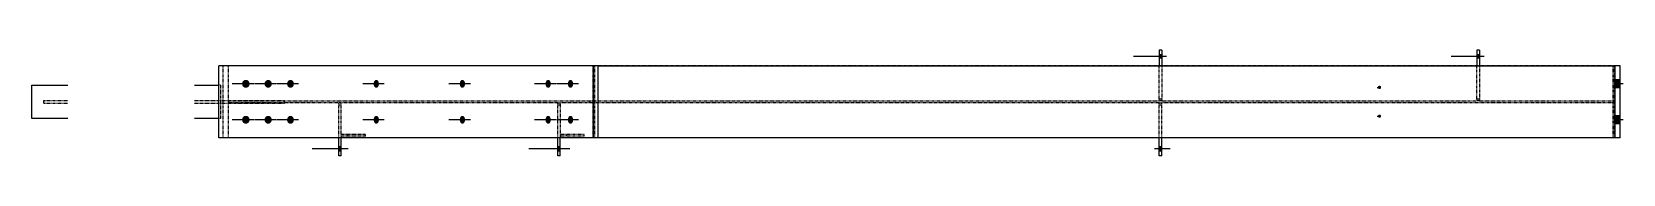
# Model space of a CAD drawing. Header units: millimetres. Extents: x 100 to 51935, y 16 to 3079.
# Drawn here: x 14920 to 21532, y 48 to 488 of the extents above; entities that cross this region are included whole.
import ezdxf

# ---------------------------------------------------------------- set-up
doc = ezdxf.new("R2010")
doc.units = ezdxf.units.MM
doc.linetypes.add('DXK_LINE_DOT2', pattern=[3.9198, 1.9599, -1.9599])
doc.layers.add('STÅL', color=7, linetype='Continuous')

msp = doc.modelspace()

# ---------------------------------------------------------------- hatches: boundary and pattern name
at = {"layer": 'STÅL', "linetype": 'Continuous'}
for points in [[(19614.9, 456), (19614.9, 470), (19604.9, 470), (19604.9, 456)], [(19614.9, 456), (19614.9, 470), (19604.9, 470), (19604.9, 456)], [(20934.9, 456), (20934.9, 470), (20924.9, 470), (20924.9, 456)], [(20934.9, 456), (20934.9, 470), (20924.9, 470), (20924.9, 456)], [(15824.7, 348), (15824.4, 344.6), (15823.4, 341.3), (15821.8, 338.3), (15819.6, 335.7), (15816.9, 333.7), (15814, 332.3), (15810.8, 331.6), (15807.5, 331.6), (15804.4, 332.3), (15801.4, 333.7), (15798.8, 335.7), (15796.6, 338.3), (15795, 341.3), (15794, 344.6), (15793.6, 348), (15794, 351.4), (15795, 354.7), (15796.6, 357.7), (15798.8, 360.3), (15801.4, 362.3), (15804.4, 363.7), (15807.5, 364.4), (15810.8, 364.4), (15814, 363.7), (15816.9, 362.3), (15819.6, 360.3), (15821.8, 357.7), (15823.4, 354.7), (15824.4, 351.4)], [(15916.8, 348), (15916.5, 344.6), (15915.5, 341.3), (15914, 338.3), (15911.9, 335.7), (15909.4, 333.7), (15906.5, 332.3), (15903.5, 331.6), (15900.4, 331.6), (15897.3, 332.3), (15894.5, 333.7), (15892, 335.7), (15889.9, 338.3), (15888.3, 341.3), (15887.4, 344.6), (15887, 348), (15887.4, 351.4), (15888.3, 354.7), (15889.9, 357.7), (15892, 360.3), (15894.5, 362.3), (15897.3, 363.7), (15900.4, 364.4), (15903.5, 364.4), (15906.5, 363.7), (15909.4, 362.3), (15911.9, 360.3), (15914, 357.7), (15915.5, 354.7), (15916.5, 351.4)], [(16008.8, 348), (16008.5, 344.6), (16007.6, 341.3), (16006.1, 338.3), (16004.1, 335.7), (16001.7, 333.7), (15999.1, 332.3), (15996.2, 331.6), (15993.2, 331.6), (15990.4, 332.3), (15987.7, 333.7), (15985.3, 335.7), (15983.3, 338.3), (15981.9, 341.3), (15980.9, 344.6), (15980.6, 348), (15980.9, 351.4), (15981.9, 354.7), (15983.3, 357.7), (15985.3, 360.3), (15987.7, 362.3), (15990.4, 363.7), (15993.2, 364.4), (15996.2, 364.4), (15999.1, 363.7), (16001.7, 362.3), (16004.1, 360.3), (16006.1, 357.7), (16007.6, 354.7), (16008.5, 351.4)], [(16362.1, 348), (16361.9, 344.6), (16361.2, 341.3), (16360, 338.3), (16358.5, 335.7), (16356.7, 333.7), (16354.6, 332.3), (16352.3, 331.6), (16350.1, 331.6), (16347.8, 332.3), (16345.7, 333.7), (16343.9, 335.7), (16342.3, 338.3), (16341.2, 341.3), (16340.5, 344.6), (16340.3, 348), (16340.5, 351.4), (16341.2, 354.7), (16342.3, 357.7), (16343.9, 360.3), (16345.7, 362.3), (16347.8, 363.7), (16350.1, 364.4), (16352.3, 364.4), (16354.6, 363.7), (16356.7, 362.3), (16358.5, 360.3), (16360, 357.7), (16361.2, 354.7), (16361.9, 351.4)], [(16719.9, 348), (16719.7, 344.6), (16719, 341.3), (16717.9, 338.3), (16716.3, 335.7), (16714.5, 333.7), (16712.4, 332.3), (16710.2, 331.6), (16707.9, 331.6), (16705.6, 332.3), (16703.5, 333.7), (16701.7, 335.7), (16700.2, 338.3), (16699, 341.3), (16698.3, 344.6), (16698.1, 348), (16698.3, 351.4), (16699, 354.7), (16700.2, 357.7), (16701.7, 360.3), (16703.5, 362.3), (16705.6, 363.7), (16707.9, 364.4), (16710.2, 364.4), (16712.4, 363.7), (16714.5, 362.3), (16716.3, 360.3), (16717.9, 357.7), (16719, 354.7), (16719.7, 351.4)], [(17076.4, 348), (17076.2, 344.6), (17075.5, 341.3), (17074.3, 338.3), (17072.8, 335.7), (17071, 333.7), (17068.9, 332.3), (17066.6, 331.6), (17064.4, 331.6), (17062.1, 332.3), (17060, 333.7), (17058.2, 335.7), (17056.7, 338.3), (17055.5, 341.3), (17054.8, 344.6), (17054.6, 348), (17054.8, 351.4), (17055.5, 354.7), (17056.7, 357.7), (17058.2, 360.3), (17060, 362.3), (17062.1, 363.7), (17064.4, 364.4), (17066.6, 364.4), (17068.9, 363.7), (17071, 362.3), (17072.8, 360.3), (17074.3, 357.7), (17075.5, 354.7), (17076.2, 351.4)], [(17169.2, 348), (17169, 344.6), (17168.3, 341.3), (17167.1, 338.3), (17165.6, 335.7), (17163.7, 333.7), (17161.6, 332.3), (17159.4, 331.6), (17157.1, 331.6), (17154.9, 332.3), (17152.8, 333.7), (17150.9, 335.7), (17149.4, 338.3), (17148.3, 341.3), (17147.6, 344.6), (17147.3, 348), (17147.6, 351.4), (17148.3, 354.7), (17149.4, 357.7), (17150.9, 360.3), (17152.8, 362.3), (17154.9, 363.7), (17157.1, 364.4), (17159.4, 364.4), (17161.6, 363.7), (17163.7, 362.3), (17165.6, 360.3), (17167.1, 357.7), (17168.3, 354.7), (17169, 351.4)], [(20513.1, 333), (20513.3, 334.5), (20513.7, 335.8), (20514.4, 337.1), (20515.4, 338.2), (20516.5, 339.1), (20517.8, 339.7), (20519.2, 340), (20520.6, 340), (20521.9, 339.7), (20523.2, 339.1), (20524.4, 338.2), (20525.3, 337.1), (20526, 335.8), (20526.4, 334.5), (20526.6, 333), (20526.4, 331.5), (20526, 330.2), (20525.3, 328.9), (20524.4, 327.8), (20523.2, 326.9), (20521.9, 326.3), (20520.6, 326), (20519.2, 326), (20517.8, 326.3), (20516.5, 326.9), (20515.4, 327.8), (20514.4, 328.9), (20513.7, 330.2), (20513.3, 331.5)], [(21519.9, 331.5), (21519.9, 364.5), (21494.9, 364.5), (21494.9, 331.5)], [(21519.9, 331.5), (21519.9, 364.5), (21494.9, 364.5), (21494.9, 331.5)], [(15824.7, 198), (15824.4, 194.6), (15823.4, 191.3), (15821.8, 188.3), (15819.6, 185.7), (15816.9, 183.7), (15814, 182.3), (15810.8, 181.6), (15807.5, 181.6), (15804.4, 182.3), (15801.4, 183.7), (15798.8, 185.7), (15796.6, 188.3), (15795, 191.3), (15794, 194.6), (15793.6, 198), (15794, 201.4), (15795, 204.7), (15796.6, 207.7), (15798.8, 210.3), (15801.4, 212.3), (15804.4, 213.7), (15807.5, 214.4), (15810.8, 214.4), (15814, 213.7), (15816.9, 212.3), (15819.6, 210.3), (15821.8, 207.7), (15823.4, 204.7), (15824.4, 201.4)], [(15916.8, 198), (15916.5, 194.6), (15915.5, 191.3), (15914, 188.3), (15911.9, 185.7), (15909.4, 183.7), (15906.5, 182.3), (15903.5, 181.6), (15900.4, 181.6), (15897.3, 182.3), (15894.5, 183.7), (15892, 185.7), (15889.9, 188.3), (15888.3, 191.3), (15887.4, 194.6), (15887, 198), (15887.4, 201.4), (15888.3, 204.7), (15889.9, 207.7), (15892, 210.3), (15894.5, 212.3), (15897.3, 213.7), (15900.4, 214.4), (15903.5, 214.4), (15906.5, 213.7), (15909.4, 212.3), (15911.9, 210.3), (15914, 207.7), (15915.5, 204.7), (15916.5, 201.4)], [(16008.8, 198), (16008.5, 194.6), (16007.6, 191.3), (16006.1, 188.3), (16004.1, 185.7), (16001.7, 183.7), (15999.1, 182.3), (15996.2, 181.6), (15993.2, 181.6), (15990.4, 182.3), (15987.7, 183.7), (15985.3, 185.7), (15983.3, 188.3), (15981.9, 191.3), (15980.9, 194.6), (15980.6, 198), (15980.9, 201.4), (15981.9, 204.7), (15983.3, 207.7), (15985.3, 210.3), (15987.7, 212.3), (15990.4, 213.7), (15993.2, 214.4), (15996.2, 214.4), (15999.1, 213.7), (16001.7, 212.3), (16004.1, 210.3), (16006.1, 207.7), (16007.6, 204.7), (16008.5, 201.4)], [(16362.1, 198), (16361.9, 194.6), (16361.2, 191.3), (16360, 188.3), (16358.5, 185.7), (16356.7, 183.7), (16354.6, 182.3), (16352.3, 181.6), (16350.1, 181.6), (16347.8, 182.3), (16345.7, 183.7), (16343.9, 185.7), (16342.3, 188.3), (16341.2, 191.3), (16340.5, 194.6), (16340.3, 198), (16340.5, 201.4), (16341.2, 204.7), (16342.3, 207.7), (16343.9, 210.3), (16345.7, 212.3), (16347.8, 213.7), (16350.1, 214.4), (16352.3, 214.4), (16354.6, 213.7), (16356.7, 212.3), (16358.5, 210.3), (16360, 207.7), (16361.2, 204.7), (16361.9, 201.4)], [(16719.9, 198), (16719.7, 194.6), (16719, 191.3), (16717.9, 188.3), (16716.3, 185.7), (16714.5, 183.7), (16712.4, 182.3), (16710.2, 181.6), (16707.9, 181.6), (16705.6, 182.3), (16703.5, 183.7), (16701.7, 185.7), (16700.2, 188.3), (16699, 191.3), (16698.3, 194.6), (16698.1, 198), (16698.3, 201.4), (16699, 204.7), (16700.2, 207.7), (16701.7, 210.3), (16703.5, 212.3), (16705.6, 213.7), (16707.9, 214.4), (16710.2, 214.4), (16712.4, 213.7), (16714.5, 212.3), (16716.3, 210.3), (16717.9, 207.7), (16719, 204.7), (16719.7, 201.4)], [(17076.4, 198), (17076.2, 194.6), (17075.5, 191.3), (17074.3, 188.3), (17072.8, 185.7), (17071, 183.7), (17068.9, 182.3), (17066.6, 181.6), (17064.4, 181.6), (17062.1, 182.3), (17060, 183.7), (17058.2, 185.7), (17056.7, 188.3), (17055.5, 191.3), (17054.8, 194.6), (17054.6, 198), (17054.8, 201.4), (17055.5, 204.7), (17056.7, 207.7), (17058.2, 210.3), (17060, 212.3), (17062.1, 213.7), (17064.4, 214.4), (17066.6, 214.4), (17068.9, 213.7), (17071, 212.3), (17072.8, 210.3), (17074.3, 207.7), (17075.5, 204.7), (17076.2, 201.4)], [(17169.2, 198), (17169, 194.6), (17168.3, 191.3), (17167.1, 188.3), (17165.6, 185.7), (17163.7, 183.7), (17161.6, 182.3), (17159.4, 181.6), (17157.1, 181.6), (17154.9, 182.3), (17152.8, 183.7), (17150.9, 185.7), (17149.4, 188.3), (17148.3, 191.3), (17147.6, 194.6), (17147.3, 198), (17147.6, 201.4), (17148.3, 204.7), (17149.4, 207.7), (17150.9, 210.3), (17152.8, 212.3), (17154.9, 213.7), (17157.1, 214.4), (17159.4, 214.4), (17161.6, 213.7), (17163.7, 212.3), (17165.6, 210.3), (17167.1, 207.7), (17168.3, 204.7), (17169, 201.4)], [(20513.1, 213), (20513.3, 214.5), (20513.7, 215.8), (20514.4, 217.1), (20515.4, 218.2), (20516.5, 219.1), (20517.8, 219.7), (20519.2, 220), (20520.6, 220), (20521.9, 219.7), (20523.2, 219.1), (20524.4, 218.2), (20525.3, 217.1), (20526, 215.8), (20526.4, 214.5), (20526.6, 213), (20526.4, 211.5), (20526, 210.2), (20525.3, 208.9), (20524.4, 207.8), (20523.2, 206.9), (20521.9, 206.3), (20520.6, 206), (20519.2, 206), (20517.8, 206.3), (20516.5, 206.9), (20515.4, 207.8), (20514.4, 208.9), (20513.7, 210.2), (20513.3, 211.5)], [(21519.9, 181.5), (21519.9, 214.5), (21494.9, 214.5), (21494.9, 181.5)], [(21519.9, 181.5), (21519.9, 214.5), (21494.9, 214.5), (21494.9, 181.5)], [(16195.9, 87), (16195.9, 69), (16205.9, 69), (16205.9, 87)], [(16195.9, 87), (16195.9, 69), (16205.9, 69), (16205.9, 87)], [(17104.9, 87), (17104.9, 69), (17114.9, 69), (17114.9, 87)], [(17104.9, 87), (17104.9, 69), (17114.9, 69), (17114.9, 87)], [(19604.9, 87), (19604.9, 69), (19614.9, 69), (19614.9, 87)], [(19604.9, 87), (19604.9, 69), (19614.9, 69), (19614.9, 87)]]:
    msp.add_hatch(color=96, dxfattribs=at).paths.add_polyline_path(points)

# ---------------------------------------------------------------- linework, layer by layer
at = {"layer": 'STÅL', "color": 96, "linetype": 'Continuous'}
for p, q in [((19497.4, 463), (19634.9, 463)), ((19497.4, 463), (19634.9, 463)), ((19604.9, 470), (19614.9, 470)), ((19604.9, 470), (19614.9, 470)), ((20817.4, 463), (20954.9, 463)), ((20817.4, 463), (20954.9, 463)), ((20924.9, 470), (20934.9, 470)), ((20924.9, 470), (20934.9, 470)), ((19604.9, 456), (19614.9, 456)), ((19604.9, 456), (19614.9, 456)), ((20924.9, 456), (20934.9, 456)), ((20924.9, 456), (20934.9, 456)), ((15842.1, 348), (15753, 348)), ((15934.9, 348), (15845.8, 348)), ((16027.7, 348), (15938.5, 348)), ((16384.1, 348), (16295, 348)), ((16742, 348), (16652.8, 348)), ((17098.5, 348), (17009.3, 348)), ((17191.2, 348), (17102.1, 348)), ((20510.6, 333), (20519.9, 333)), ((21519.9, 364.5), (21494.9, 364.5)), ((21519.9, 364.5), (21494.9, 364.5)), ((21532.4, 348), (21494.9, 348)), ((21532.4, 348), (21494.9, 348)), ((21519.9, 331.5), (21494.9, 331.5)), ((21519.9, 331.5), (21494.9, 331.5)), ((20510.6, 213), (20519.9, 213)), ((21519.9, 214.5), (21494.9, 214.5)), ((21519.9, 214.5), (21494.9, 214.5)), ((15842.1, 198), (15753, 198)), ((15934.9, 198), (15845.8, 198)), ((16027.7, 198), (15938.5, 198)), ((16384.1, 198), (16295, 198)), ((16742, 198), (16652.8, 198)), ((17098.5, 198), (17009.3, 198)), ((17191.2, 198), (17102.1, 198)), ((21532.4, 198), (21494.9, 198)), ((21532.4, 198), (21494.9, 198)), ((21519.9, 181.5), (21494.9, 181.5)), ((21519.9, 181.5), (21494.9, 181.5)), ((16084.9, 78), (16234.9, 78)), ((16084.9, 78), (16234.9, 78)), ((16195.9, 87), (16205.9, 87)), ((16195.9, 87), (16205.9, 87)), ((16195.9, 69), (16205.9, 69)), ((16195.9, 69), (16205.9, 69)), ((16984.9, 78), (17154.9, 78)), ((16984.9, 78), (17154.9, 78)), ((17104.9, 87), (17114.9, 87)), ((17104.9, 87), (17114.9, 87)), ((17104.9, 69), (17114.9, 69)), ((17104.9, 69), (17114.9, 69)), ((19584.9, 78), (19649.9, 78)), ((19584.9, 78), (19649.9, 78)), ((19604.9, 87), (19614.9, 87)), ((19604.9, 87), (19614.9, 87)), ((19604.9, 69), (19614.9, 69)), ((19604.9, 69), (19614.9, 69))]:
    msp.add_line(p, q, dxfattribs=at)
at = {"layer": 'STÅL', "color": 4, "linetype": 'Continuous'}
for p, q in [((19614.9, 488), (19604.9, 488)), ((19604.9, 488), (19604.9, 423)), ((19614.9, 488), (19614.9, 423)), ((20934.9, 488), (20924.9, 488)), ((20924.9, 488), (20924.9, 423)), ((20934.9, 488), (20934.9, 423)), ((16195.9, 48), (16195.9, 123)), ((16205.9, 48), (16205.9, 123)), ((17104.9, 48), (17104.9, 123)), ((17114.9, 48), (17114.9, 123)), ((19604.9, 48), (19604.9, 123)), ((19614.9, 48), (19614.9, 123)), ((16205.9, 48), (16195.9, 48)), ((17114.9, 48), (17104.9, 48)), ((19614.9, 48), (19604.9, 48))]:
    msp.add_line(p, q, dxfattribs=at)
at = {"layer": 'STÅL', "color": 2, "linetype": 'Continuous'}
for p, q in [((15696.5, 123), (15696.5, 423)), ((17254.3, 423), (15696.5, 423)), ((17273.1, 423), (17254.3, 423)), ((17254.3, 123), (17254.3, 423)), ((17273.1, 123), (17273.1, 423)), ((17273.1, 423), (21498.4, 423)), ((21519.9, 423), (21498.4, 423)), ((21498.4, 423), (21498.4, 123)), ((21519.9, 123), (21519.9, 423)), ((14919.9, 203), (14919.9, 343)), ((14919.9, 343), (15069.9, 343)), ((15596.5, 343), (15696.5, 343)), ((15069.9, 203), (14919.9, 203)), ((15696.5, 203), (15596.5, 203)), ((17273.1, 123), (15696.5, 123)), ((21498.4, 123), (17273.1, 123)), ((21519.9, 123), (21498.4, 123))]:
    msp.add_line(p, q, dxfattribs=at)
at = {"layer": 'STÅL', "color": 7, "linetype": 'DXK_LINE_DOT2'}
for p, q in [((15715.2, 123), (15715.2, 423)), ((17251.8, 423), (15737.4, 423)), ((15737.4, 123), (15737.4, 423)), ((17273.1, 423), (17251.8, 423)), ((17251.8, 123), (17251.8, 423)), ((17258.8, 123), (17258.8, 423)), ((21494.9, 423), (17273.1, 423)), ((21491.4, 123), (21491.4, 423)), ((21498.4, 423), (21494.9, 423)), ((21494.9, 123), (21494.9, 423)), ((15704, 343), (15696.5, 343)), ((15704, 343), (15704, 203)), ((14969.9, 268), (14969.9, 278)), ((14969.9, 278), (15069.9, 278)), ((14969.9, 268), (15069.9, 268)), ((15596.5, 278), (15969.9, 278)), ((15596.5, 268), (15969.9, 268)), ((15737.4, 277), (19604.9, 277)), ((16195.9, 269), (15737.4, 269)), ((15969.9, 268), (15969.9, 278)), ((17104.9, 269), (16205.9, 269)), ((19604.9, 269), (17114.9, 269)), ((17238.4, 269), (17238.4, 277)), ((19614.9, 277), (20924.9, 277)), ((21494.9, 269), (19614.9, 269)), ((20934.9, 277), (21494.9, 277)), ((15704, 203), (15696.5, 203)), ((17251.8, 123), (15737.4, 123)), ((17273.1, 123), (17251.8, 123)), ((21494.9, 123), (17273.1, 123)), ((21498.4, 123), (21494.9, 123))]:
    msp.add_line(p, q, dxfattribs=at)
at = {"layer": 'STÅL', "color": 30, "linetype": 'DXK_LINE_DOT2'}
for p, q in [((19604.9, 277), (19604.9, 423)), ((19614.9, 423), (19614.9, 277)), ((20924.9, 277), (20924.9, 423)), ((20934.9, 423), (20934.9, 277)), ((16205.9, 269), (16195.9, 269)), ((16195.9, 123), (16195.9, 269)), ((16205.9, 123), (16205.9, 269)), ((17104.9, 123), (17104.9, 269)), ((17104.9, 269), (17114.9, 269)), ((17114.9, 269), (17114.9, 123)), ((19604.9, 285), (19614.9, 285)), ((19614.9, 277), (19604.9, 277)), ((19604.9, 123), (19604.9, 269)), ((19604.9, 269), (19614.9, 269)), ((19614.9, 123), (19614.9, 269)), ((20924.9, 285), (20934.9, 285)), ((20934.9, 277), (20924.9, 277)), ((16195.9, 261), (16205.9, 261)), ((17104.9, 261), (17114.9, 261)), ((19604.9, 261), (19614.9, 261)), ((16305.9, 137), (16205.9, 137)), ((16230.9, 137), (16230.9, 129)), ((16305.9, 129), (16305.9, 137)), ((17214.9, 137), (17114.9, 137)), ((17139.9, 137), (17139.9, 129)), ((17214.9, 129), (17214.9, 137)), ((16305.9, 129), (16205.9, 129)), ((17214.9, 129), (17114.9, 129))]:
    msp.add_line(p, q, dxfattribs=at)

doc.saveas('drawing.dxf')
